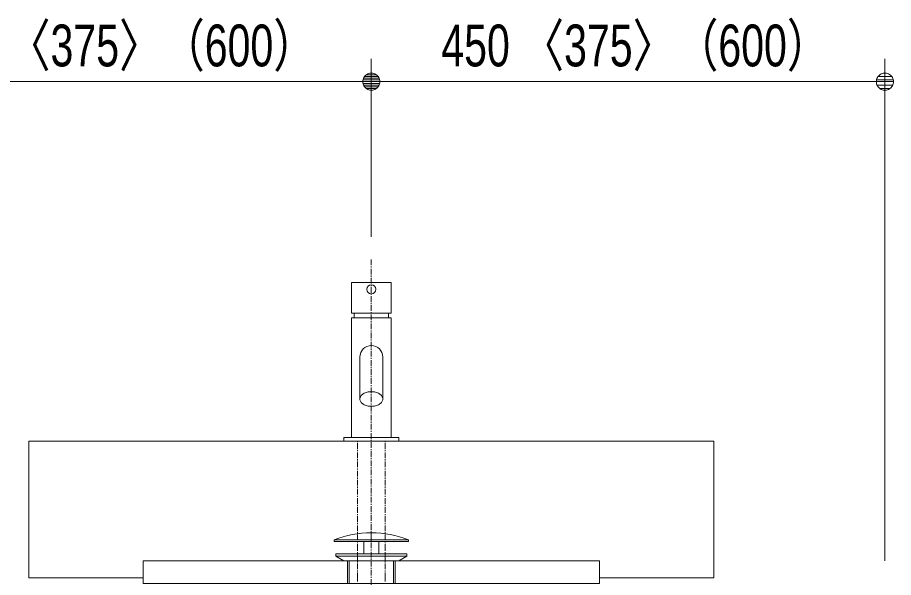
# Model space of a CAD drawing. Units: millimetres, scale not verified. Extents: x -6062 to 6062, y -3045 to 3045.
# Drawn here: x -5178 to -4410, y -1325 to -834 of the extents above; entities that cross this region are included whole.
import ezdxf
from ezdxf.enums import TextEntityAlignment as Align

# ---------------------------------------------------------------- set-up
doc = ezdxf.new("R2010")
doc.units = ezdxf.units.MM
doc.header["$LTSCALE"] = 20
doc.linetypes.add('CHAIN1', pattern=[8, 5, -1, 1, -1])
for name, color, linetype, lineweight in [('0-1_2寸法-1', 7, 'Continuous', 9), ('0-2_0', 7, 'Continuous', 9), ('0-4_5ボウル・キャビネット', 7, 'Continuous', 9), ('0-7_4給排水', 7, 'Continuous', 9)]:
    doc.layers.add(name, color=color, linetype=linetype, lineweight=lineweight)
doc.styles.add('ＭＳ Ｐゴシック', font='')
doc.styles.get('ＭＳ Ｐゴシック').set_extended_font_data('MS PGothic')

# ---------------------------------------------------------------- blocks, each defined once
blk = doc.blocks.new('_Dot')
at = {"layer": '0-2_0'}
for p, q in [((-10, 0), (-20, 0)), ((9.78, 2), (-9.78, 2)), ((7.99, 6), (-7.99, 6)), ((9.16, -3.98), (-9.16, -3.98)), ((6, -7.98), (-6, -7.98))]:
    blk.add_line(p, q, dxfattribs=at)
for points in [[(10, 0), (9.92, 1.25), (9.69, 2.49), (9.3, 3.68), (8.76, 4.82), (8.09, 5.88), (7.29, 6.85), (6.37, 7.71), (5.36, 8.44), (4.26, 9.05), (3.09, 9.51), (1.87, 9.82), (0.63, 9.98), (-0.63, 9.98), (-1.87, 9.82), (-3.09, 9.51), (-4.26, 9.05), (-5.36, 8.44), (-6.37, 7.71), (-7.29, 6.85), (-8.09, 5.88), (-8.76, 4.82), (-9.3, 3.68), (-9.69, 2.49), (-9.92, 1.25), (-10, 0), (0, 0)], [(-10, 0), (-9.92, -1.25), (-9.69, -2.49), (-9.3, -3.68), (-8.76, -4.82), (-8.09, -5.88), (-7.29, -6.85), (-6.37, -7.71), (-5.36, -8.44), (-4.26, -9.05), (-3.09, -9.51), (-1.87, -9.82), (-0.63, -9.98), (0.63, -9.98), (1.87, -9.82), (3.09, -9.51), (4.26, -9.05), (5.36, -8.44), (6.37, -7.71), (7.29, -6.85), (8.09, -5.88), (8.76, -4.82), (9.3, -3.68), (9.69, -2.49), (9.92, -1.25), (10, 0), (0, 0)]]:
    blk.add_lwpolyline(points, close=True, dxfattribs=at)
blk = doc.blocks.new('グループ-8')
at = {"layer": '0-7_4給排水', "linetype": 'CHAIN1'}
blk.add_line((-61600, -41500), (-61600, -20920), dxfattribs=at)
at = {"layer": '0-7_4給排水'}
for p, q in [((-62020, -26200), (-62020, -26600)), ((-61990, -26200), (-61990, -26600)), ((-61210, -26200), (-61210, -26600)), ((-61180, -26200), (-61180, -26600))]:
    blk.add_line(p, q, dxfattribs=at)
for points in [[(-62250, -25830), (-60950, -25830), (-60950, -25860), (-62250, -25860)], [(-61730, -25860), (-61470, -25860), (-61470, -26080), (-61730, -26080)], [(-62220, -26080), (-60980, -26080), (-60980, -26120), (-62220, -26120)], [(-62080, -26200), (-62220, -26120), (-60980, -26120), (-61120, -26200)]]:
    blk.add_lwpolyline(points, close=True, dxfattribs=at)
blk.add_arc((-61600, -27530.4), 1820.4, 69.08018, 110.91982, dxfattribs=at)
blk = doc.blocks.new('グループ-14')
at = {"layer": '0-4_5ボウル・キャビネット'}
blk.add_lwpolyline([(-65600, -26500), (-67600, -26500), (-67600, -24100), (-55600, -24100), (-55600, -26500), (-57600, -26500)], dxfattribs=at)
blk.add_lwpolyline([(-65600, -26199.3), (-57600, -26199.3), (-57600, -26600), (-65600, -26600)], close=True, dxfattribs=at)
blk = doc.blocks.new('グループ-20')
at = {"layer": '0-7_4給排水'}
for p, q in [((-61900, -21860), (-61900, -21940)), ((-61300, -21860), (-61300, -21940))]:
    blk.add_line(p, q, dxfattribs=at)
for points in [[(-61250, -21320), (-61950, -21320), (-61950, -21860), (-61250, -21860)], [(-61950, -21940), (-61950, -24040), (-61250, -24040), (-61250, -21940)], [(-62080, -24040), (-62080, -24100), (-61120, -24100), (-61120, -24040)]]:
    blk.add_lwpolyline(points, close=True, dxfattribs=at)
for points in [[(-61800, -22627.8), (-61800, -23363.4), (-61799.2, -23375), (-61796.7, -23386.8), (-61792.3, -23398.8), (-61786, -23410.7), (-61777.7, -23422.5), (-61767.4, -23433.8), (-61755.3, -23444.5), (-61741.4, -23454.3), (-61726.1, -23463.2), (-61709.4, -23471), (-61691.9, -23477.6), (-61673.6, -23483), (-61655, -23487), (-61636.4, -23489.8), (-61618, -23491.5), (-61600, -23492), (-61582, -23491.5), (-61563.6, -23489.8), (-61545, -23487), (-61526.4, -23483), (-61508.1, -23477.6), (-61490.6, -23471), (-61473.9, -23463.2), (-61458.6, -23454.3), (-61444.7, -23444.5), (-61432.6, -23433.8), (-61422.3, -23422.5), (-61414, -23410.7), (-61407.7, -23398.8), (-61403.3, -23386.8), (-61400.8, -23375), (-61400, -23363.4), (-61400, -22628)], [(-61400, -23363.4), (-61400.8, -23351.9), (-61403.3, -23340), (-61407.7, -23328), (-61414, -23316.1), (-61422.3, -23304.4), (-61432.6, -23293.1), (-61444.7, -23282.4), (-61458.6, -23272.5), (-61473.9, -23263.6), (-61490.6, -23255.8), (-61508.1, -23249.2), (-61526.4, -23243.9), (-61545, -23239.8), (-61563.6, -23237), (-61582, -23235.4), (-61600, -23234.9), (-61618, -23235.4), (-61636.4, -23237), (-61655, -23239.8), (-61673.6, -23243.9), (-61691.9, -23249.2), (-61709.4, -23255.8), (-61726.1, -23263.6), (-61741.4, -23272.5), (-61755.3, -23282.4), (-61767.4, -23293.1), (-61777.7, -23304.4), (-61786, -23316.1), (-61792.3, -23328), (-61796.7, -23340), (-61799.2, -23351.9), (-61800, -23363.4)]]:
    blk.add_lwpolyline(points, dxfattribs=at)
at = {"layer": '0-7_4給排水', "linetype": 'CHAIN1'}
for points in [[(-61840, -26565), (-61840, -26506.7), (-61840, -26000), (-61840, -24100)], [(-61360, -26565), (-61360, -26506.7), (-61360, -26000), (-61360, -24100)]]:
    blk.add_lwpolyline(points, dxfattribs=at)
at = {"layer": '0-7_4給排水'}
blk.add_circle((-61600, -21440), 80, dxfattribs=at)
for start, end in [(90, 180), (0, 90)]:
    blk.add_arc((-61600, -22628), 200, start, end, dxfattribs=at)

msp = doc.modelspace()

# ---------------------------------------------------------------- linework, layer by layer
at = {"layer": '0-1_2寸法-1'}
for p, q in [((-4867.5, -1026), (-4867.5, -870)), ((-4867.5, -1026), (-4867.5, -870)), ((-4417.5, -1310), (-4417.5, -870)), ((-5302.49, -890), (-4882.51, -890)), ((-4432.51, -890), (-4852.49, -890))]:
    msp.add_line(p, q, dxfattribs=at)

# ---------------------------------------------------------------- block references
at = {"layer": '0-1_2寸法-1', "xscale": 0.7503418, "yscale": 0.7503418}
for p in [(-4867.5, -890), (-4417.5, -890)]:
    msp.add_blockref('_Dot', p, dxfattribs=at)
at = {"layer": '0-1_2寸法-1', "xscale": 0.7503418, "yscale": 0.7503418, "rotation": 180}
msp.add_blockref('_Dot', (-4867.5, -890), dxfattribs=at)
at = {"layer": '0-4_5ボウル・キャビネット', "xscale": 0.05, "yscale": 0.05}
msp.add_blockref('グループ-14', (-1787.5, 0), dxfattribs=at)
at = {"layer": '0-7_4給排水', "xscale": 0.05, "yscale": 0.05}
for name in ['グループ-8', 'グループ-20']:
    msp.add_blockref(name, (-1787.5, 0), dxfattribs=at)

# ---------------------------------------------------------------- texts
at = {"layer": '0-1_2寸法-1', "style": 'ＭＳ Ｐゴシック', "width": 0.75}
for p in [(-5256.19, -887.65), (-4806.19, -887.65)]:
    msp.add_text('450 〈375〉（600）', height=36.69, dxfattribs=at).set_placement(p, align=Align.BOTTOM_LEFT)

doc.saveas('drawing.dxf')
